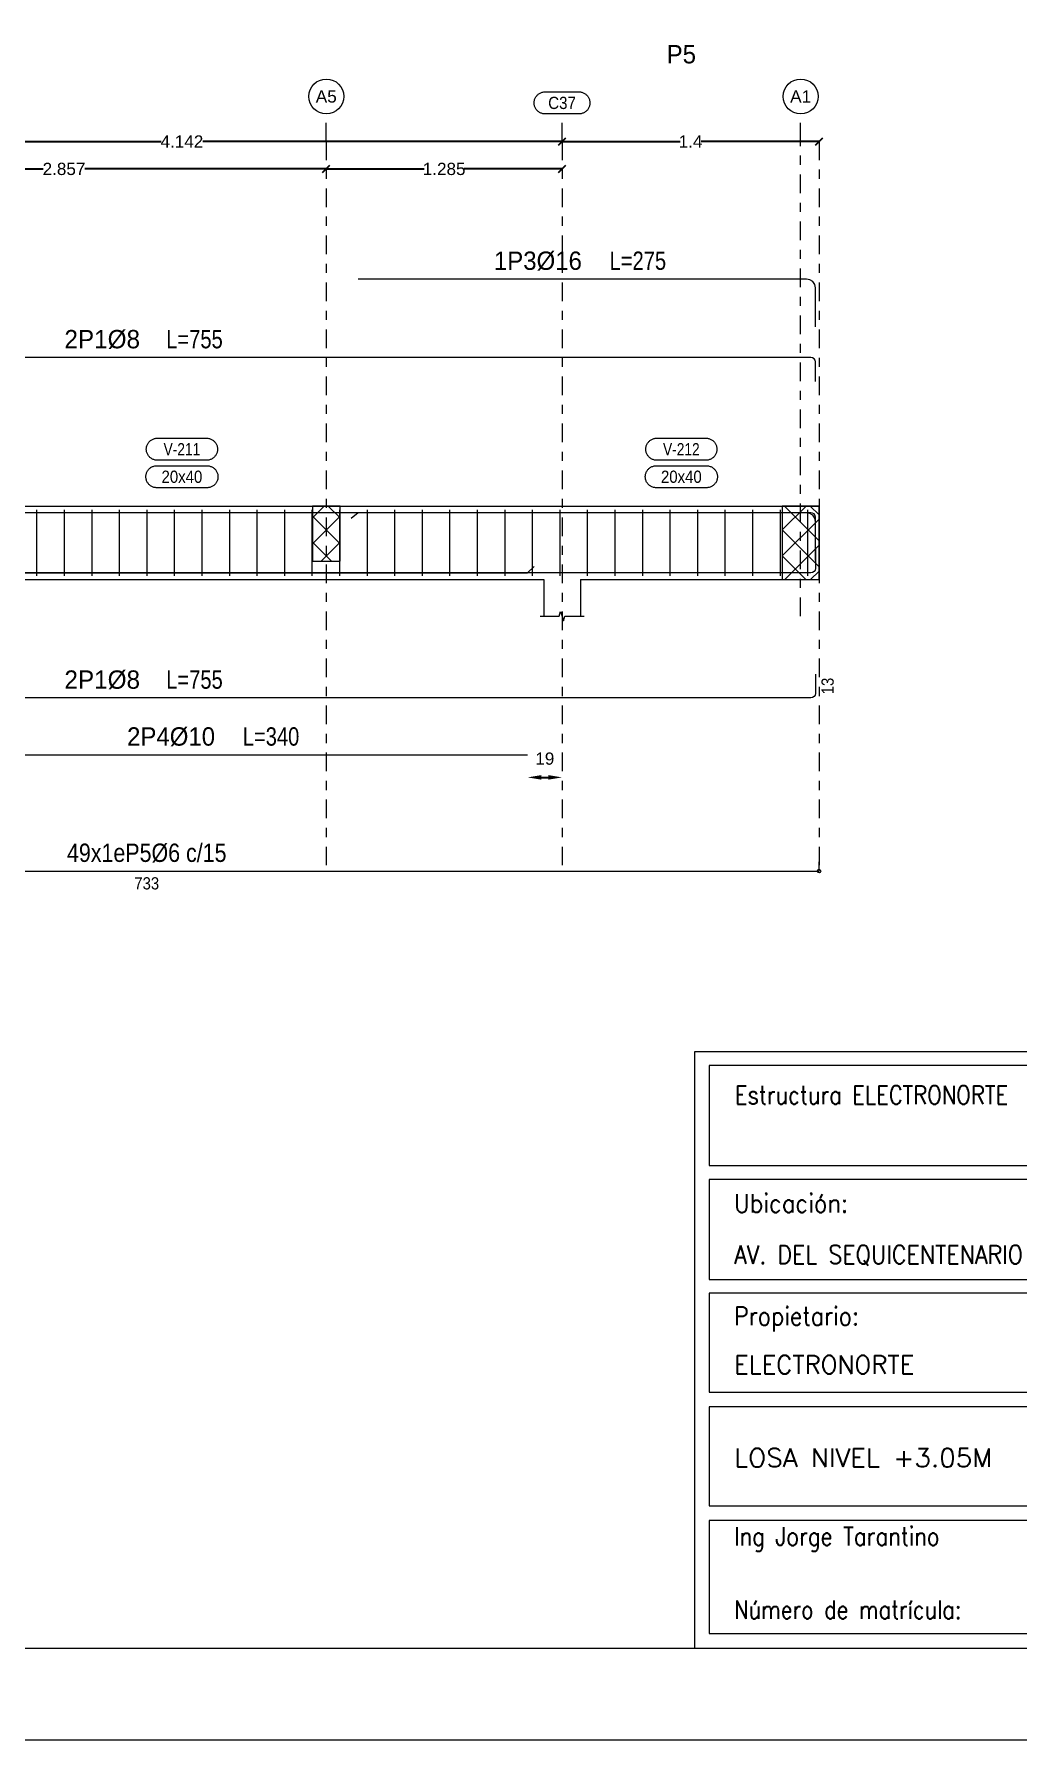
# Model space of a CAD drawing. Header units: millimetres. Extents: x 0 to 190, y -70 to 53.
# Drawn here: x 99.34 to 110.06, y -21.04 to -2.44 of the extents above; entities that cross this region are included whole.
import ezdxf
from ezdxf.enums import TextEntityAlignment as Align

# ---------------------------------------------------------------- set-up
doc = ezdxf.new("R2010")
doc.units = ezdxf.units.MM
doc.linetypes.add('CYPE_RAYAPUNTO', pattern=[0.4125, 0.2025, -0.105, 0, -0.105])
for name, color, linetype, lineweight in [('ALZ_ARM_LONG_ARM_TEXTOS', 3, 'Continuous', 9), ('ALZ_ARM_LONG_TXT_LONG', 3, 'Continuous', 9), ('ALZ_ARM_TRANS_TXT_EST', 3, 'Continuous', 9), ('ALZ_CONT_NUDOS', 122, 'Continuous', 9), ('ALZ_CONT_VIG_HORMIGON', 2, 'Continuous', 9), ('ALZ_COT_COT_ANCLAJES', 3, 'Continuous', 0), ('ALZ_COT_COT_ARM', 3, 'Continuous', 0), ('ALZ_COT_COT_EST', 3, 'Continuous', 0), ('ALZ_COT_COT_LIN_APOYOS', 2, 'CYPE_RAYAPUNTO', 0), ('ALZ_COT_LONGITUD_PROYECTADA', 122, 'Continuous', 0), ('ALZ_COT_TEXTOS_ESTRIBOS', 122, 'Continuous', 0), ('ALZ_REF_COT_LIN_AUX_COTA', 2, 'CYPE_RAYAPUNTO', 9), ('ALZ_REF_REF_NOMBRE', 3, 'Continuous', 9), ('ALZ_REF_REF_REFERENCIA', 3, 'Continuous', 9), ('ALZ_REF_TEXTO_REF_NOMBRE', 3, 'Continuous', 9), ('ALZ_REF_TEXTO_REF_REFERENCIA', 3, 'Continuous', 9), ('ARM_LONGITUDINAL_Ø10', 103, 'Continuous', 9), ('ARM_LONGITUDINAL_Ø16', 212, 'Continuous', 9), ('ARM_LONGITUDINAL_Ø8', 32, 'Continuous', 9), ('ARM_TRANSVERSAL_Ø6', 151, 'Continuous', 9), ('CYPE', 7, 'Continuous', 0), ('RECUAD_LIMITES', 2, 'Continuous', 0), ('RECUAD_MARCO', 1, 'Continuous', 20), ('SEC_REF_TXT_POSICIONES_ARM_ESTRIBOS', 1, 'Continuous', 9)]:
    doc.layers.add(name, color=color, linetype=linetype, lineweight=lineweight)
doc.styles.add('CYPETXT', font='romans__.ttf', dxfattribs={"height": 0.2})
doc.styles.add('CYPETXT_0.2_romans', font='arial.ttf', dxfattribs={"height": 0.133333})
doc.styles.add('CYPETXT_romans', font='arial.ttf', dxfattribs={"height": 0.2})
doc.dimstyles.new('cype_arrow', dxfattribs={"dimtxt": 0.18, "dimasz": 0.15, "dimexe": 0.05, "dimexo": 0.05, "dimgap": 0, "dimtad": 0, "dimdec": 4, "dimzin": 0, "dimdsep": 46, "dimtxsty": 'CYPETXT_0.2_romans', "dimcen": 0.09, "dimadec": 0, "dimazin": 0, "dimtfac": 1, "dimtdec": 4, "dimtofl": 0, "dimtmove": 2, "dimatfit": 3, "dimfxl": 1, "dimtolj": 1, "dimtzin": 0, "dimarcsym": 0})
doc.dimstyles.new('cype_oblique', dxfattribs={"dimtxt": 0.18, "dimasz": 0.18, "dimexe": 0.05, "dimexo": 0.05, "dimgap": 0, "dimtad": 0, "dimdec": 4, "dimzin": 0, "dimdsep": 46, "dimtxsty": 'CYPETXT_0.2_romans', "dimblk": 'OBLIQUE', "dimtsz": 0.04, "dimcen": 0.09, "dimadec": 0, "dimazin": 0, "dimtfac": 1, "dimtdec": 4, "dimtofl": 0, "dimtmove": 2, "dimatfit": 3, "dimfxl": 1, "dimtolj": 1, "dimtzin": 0, "dimarcsym": 0})

# ---------------------------------------------------------------- blocks, each defined once
blk = doc.blocks.new('*D455')
at = {"layer": 'ALZ_COT_LONGITUD_PROYECTADA', "color": 0, "lineweight": -2, "transparency": 16777216}
for p, q in [((96.767, -3.953), (96.847, -3.873)), ((102.482, -3.953), (102.562, -3.873)), ((96.807, -3.913), (99.438, -3.913)), ((102.522, -3.913), (99.89, -3.913))]:
    blk.add_line(p, q, dxfattribs=at)
at = {"layer": 'Defpoints', "color": 0, "transparency": 16777216}
for p in [(96.807, -3.913), (96.807, -3.913), (102.522, -3.913)]:
    blk.add_point(p, dxfattribs=at)
at = {"layer": 'ALZ_COT_LONGITUD_PROYECTADA', "color": 0, "transparency": 16777216, "insert": (99.664, -3.913), "char_height": 0.1333, "attachment_point": 5, "style": 'CYPETXT_0.2_romans'}
blk.add_mtext('\\A1;2.857', dxfattribs=at)
blk = doc.blocks.new('_OBLIQUE')
at = {"color": 0, "linetype": 'ByBlock', "lineweight": -2}
blk.add_line((-0.5, -0.5), (0.5, 0.5), dxfattribs=at)
blk = doc.blocks.new('*D456')
at = {"layer": 'ALZ_COT_LONGITUD_PROYECTADA', "color": 0, "lineweight": -2, "transparency": 16777216}
for p, q in [((102.482, -3.953), (102.562, -3.873)), ((105.051, -3.953), (105.131, -3.873)), ((102.522, -3.913), (103.587, -3.913)), ((105.091, -3.913), (104.025, -3.913))]:
    blk.add_line(p, q, dxfattribs=at)
at = {"layer": 'Defpoints', "color": 0, "transparency": 16777216}
for p in [(102.522, -3.913), (102.522, -3.913), (105.091, -3.913)]:
    blk.add_point(p, dxfattribs=at)
at = {"layer": 'ALZ_COT_LONGITUD_PROYECTADA', "color": 0, "transparency": 16777216, "insert": (103.806, -3.913), "char_height": 0.1333, "attachment_point": 5, "style": 'CYPETXT_0.2_romans'}
blk.add_mtext('\\A1;1.285', dxfattribs=at)
blk = doc.blocks.new('*D458')
at = {"layer": 'ALZ_COT_LONGITUD_PROYECTADA', "color": 0, "lineweight": -2, "transparency": 16777216}
for p, q in [((96.767, -3.653), (96.847, -3.573)), ((96.807, -3.613), (100.722, -3.613)), ((105.091, -3.613), (101.176, -3.613)), ((105.051, -3.653), (105.131, -3.573))]:
    blk.add_line(p, q, dxfattribs=at)
at = {"layer": 'Defpoints', "color": 0, "transparency": 16777216}
for p in [(96.807, -3.613), (96.807, -3.613), (105.091, -3.613)]:
    blk.add_point(p, dxfattribs=at)
at = {"layer": 'ALZ_COT_LONGITUD_PROYECTADA', "color": 0, "transparency": 16777216, "insert": (100.949, -3.613), "char_height": 0.1333, "attachment_point": 5, "style": 'CYPETXT_0.2_romans'}
blk.add_mtext('\\A1;4.142', dxfattribs=at)
blk = doc.blocks.new('*D459')
at = {"layer": 'ALZ_COT_LONGITUD_PROYECTADA', "color": 0, "lineweight": -2, "transparency": 16777216}
for p, q in [((105.051, -3.653), (105.131, -3.573)), ((105.091, -3.613), (106.376, -3.613)), ((107.891, -3.613), (106.606, -3.613)), ((107.851, -3.653), (107.931, -3.573))]:
    blk.add_line(p, q, dxfattribs=at)
at = {"layer": 'Defpoints', "color": 0, "transparency": 16777216}
for p in [(105.091, -3.613), (105.091, -3.613), (107.891, -3.613)]:
    blk.add_point(p, dxfattribs=at)
at = {"layer": 'ALZ_COT_LONGITUD_PROYECTADA', "color": 0, "transparency": 16777216, "insert": (106.491, -3.613), "char_height": 0.1333, "attachment_point": 5, "style": 'CYPETXT_0.2_romans'}
blk.add_mtext('\\A1;1.4', dxfattribs=at)
blk = doc.blocks.new('*D272')
at = {"layer": 'ALZ_COT_COT_ARM', "color": 0, "lineweight": -2, "transparency": 16777216}
blk.add_line((104.866, -10.545), (104.941, -10.545), dxfattribs=at)
at = {"layer": 'ALZ_COT_COT_ARM', "color": 0, "transparency": 16777216}
for points in [[(104.866, -10.52), (104.866, -10.57), (104.716, -10.545)], [(104.941, -10.52), (104.941, -10.57), (105.091, -10.545)]]:
    blk.add_solid(points, dxfattribs=at)
at = {"layer": 'Defpoints', "color": 0, "transparency": 16777216}
for p in [(104.716, -10.545), (105.091, -10.545), (105.091, -10.545)]:
    blk.add_point(p, dxfattribs=at)
at = {"layer": 'ALZ_COT_COT_ARM', "color": 0, "transparency": 16777216, "insert": (104.903, -10.341), "char_height": 0.1333, "attachment_point": 5, "style": 'CYPETXT_0.2_romans'}
blk.add_mtext('\\A1;19', dxfattribs=at)

msp = doc.modelspace()

# ---------------------------------------------------------------- linework, layer by layer
at = {"layer": 'ALZ_CONT_NUDOS', "lineweight": 0}
for p, q in [((102.37155, -7.71516), (102.49901, -7.5877)), ((102.67155, -7.71516), (102.54409, -7.5877)), ((107.49068, -7.848), (107.75099, -7.5877)), ((107.89068, -7.96516), (107.51322, -7.5877)), ((107.89068, -7.68231), (107.79606, -7.5877)), ((102.37155, -7.998), (102.67155, -7.698)), ((102.67155, -7.998), (102.37155, -7.698)), ((107.49068, -8.13084), (107.89068, -7.73084)), ((102.5784, -8.1877), (102.37155, -7.98084)), ((102.46469, -8.1877), (102.67155, -7.98084)), ((107.89068, -8.248), (107.49068, -7.848)), ((107.74754, -8.3877), (107.49068, -8.13084)), ((107.51667, -8.3877), (107.89068, -8.01368)), ((107.79951, -8.3877), (107.89068, -8.29653))]:
    msp.add_line(p, q, dxfattribs=at)
at = {"layer": 'ALZ_CONT_NUDOS'}
for p, q in [((107.89068, -7.5877), (107.89068, -8.3877)), ((104.89068, -8.3877), (104.89068, -8.7877)), ((105.29068, -8.3877), (105.29068, -8.7877))]:
    msp.add_line(p, q, dxfattribs=at)
at = {"layer": 'ALZ_CONT_NUDOS', "lineweight": 0}
for points in [[(102.37155, -7.5877), (102.37155, -8.1877), (102.67155, -8.1877), (102.67155, -7.5877), (102.37155, -7.5877)], [(107.49068, -7.5877), (107.49068, -8.3877), (107.89068, -8.3877), (107.89068, -7.5877), (107.49068, -7.5877)]]:
    msp.add_lwpolyline(points, close=True, dxfattribs=at)
at = {"layer": 'ALZ_CONT_NUDOS'}
for points in [[(104.89068, -7.5877), (105.29068, -7.5877)], [(107.49068, -7.5877), (107.89068, -7.5877)], [(107.49068, -8.3877), (107.89068, -8.3877)], [(104.85068, -8.7877), (105.06068, -8.7877), (105.07568, -8.7377), (105.10568, -8.8377), (105.12068, -8.7877), (105.33068, -8.7877)]]:
    msp.add_lwpolyline(points, dxfattribs=at)
at = {"layer": 'ALZ_CONT_VIG_HORMIGON'}
for p, q in [((97.00701, -7.5877), (102.52155, -7.5877)), ((102.52155, -7.5877), (104.89068, -7.5877)), ((105.29068, -7.5877), (107.49068, -7.5877)), ((97.00701, -8.3877), (102.52155, -8.3877)), ((102.52155, -8.3877), (104.89068, -8.3877)), ((105.29068, -8.3877), (107.49068, -8.3877))]:
    msp.add_line(p, q, dxfattribs=at)
at = {"layer": 'ALZ_COT_COT_EST'}
msp.add_lwpolyline([(93.24054, -11.56646), (107.89068, -11.56646), (107.89068, -11.46646)], dxfattribs=at)
msp.add_circle((107.89068, -11.56646), 0.02, dxfattribs=at)
at = {"layer": 'ALZ_COT_COT_LIN_APOYOS'}
for p, q in [((102.52155, -3.61271), (102.52155, -11.56646)), ((105.09068, -3.61271), (105.09068, -11.56646)), ((105.09068, -3.61271), (105.09068, -11.56646)), ((107.89068, -3.61271), (107.89068, -11.56646))]:
    msp.add_line(p, q, dxfattribs=at)
at = {"layer": 'ALZ_REF_COT_LIN_AUX_COTA'}
for p, q in [((102.52155, -3.61271), (102.52155, -3.31271)), ((105.09068, -3.61271), (105.09068, -3.31271)), ((107.69068, -3.61271), (107.69068, -3.31271)), ((107.69068, -8.7877), (107.69068, -3.61271))]:
    msp.add_line(p, q, dxfattribs=at)
at = {"layer": 'ALZ_REF_REF_NOMBRE'}
for points in [[(101.21684, -6.8477), (101.22486, -6.84796), (101.23284, -6.84877), (101.24075, -6.8501), (101.24855, -6.85196), (101.25621, -6.85433), (101.26369, -6.85722), (101.27097, -6.86059), (101.278, -6.86445), (101.28476, -6.86876), (101.29121, -6.87352), (101.29734, -6.8787), (101.3031, -6.88427), (101.30848, -6.89022), (101.31345, -6.89651), (101.31799, -6.90313), (101.32208, -6.91003), (101.32569, -6.91718), (101.32883, -6.92457), (101.33146, -6.93214), (101.33357, -6.93988), (101.33517, -6.94774), (101.33624, -6.95568), (101.33678, -6.96369), (101.33678, -6.97171), (101.33624, -6.97971), (101.33517, -6.98765), (101.33357, -6.99551), (101.33146, -7.00325), (101.32883, -7.01082), (101.32569, -7.01821), (101.32208, -7.02537), (101.31799, -7.03227), (101.31345, -7.03888), (101.30848, -7.04517), (101.3031, -7.05112), (101.29734, -7.05669), (101.29121, -7.06187), (101.28476, -7.06663), (101.278, -7.07094), (101.27097, -7.0748), (101.26369, -7.07817), (101.25621, -7.08106), (101.24855, -7.08343), (101.24075, -7.08529), (101.23284, -7.08662), (101.22486, -7.08743), (101.21684, -7.0877), (100.68084, -7.0877), (100.67283, -7.08743), (100.66485, -7.08662), (100.65694, -7.08529), (100.64914, -7.08343), (100.64148, -7.08106), (100.634, -7.07817), (100.62672, -7.0748), (100.61969, -7.07094), (100.61293, -7.06663), (100.60647, -7.06187), (100.60035, -7.05669), (100.59458, -7.05112), (100.58921, -7.04517), (100.58424, -7.03888), (100.5797, -7.03227), (100.57561, -7.02537), (100.57199, -7.01821), (100.56886, -7.01082), (100.56623, -7.00325), (100.56411, -6.99551), (100.56252, -6.98765), (100.56145, -6.97971), (100.56091, -6.97171), (100.56091, -6.96369), (100.56145, -6.95568), (100.56252, -6.94774), (100.56411, -6.93988), (100.56623, -6.93214), (100.56886, -6.92457), (100.57199, -6.91718), (100.57561, -6.91003), (100.5797, -6.90313), (100.58424, -6.89651), (100.58921, -6.89022), (100.59458, -6.88427), (100.60035, -6.8787), (100.60647, -6.87352), (100.61293, -6.86876), (100.61969, -6.86445), (100.62672, -6.86059), (100.634, -6.85722), (100.64148, -6.85433), (100.64914, -6.85196), (100.65694, -6.8501), (100.66485, -6.84877), (100.67283, -6.84796), (100.68084, -6.8477), (101.21684, -6.8477)], [(106.65868, -6.8477), (106.6667, -6.84796), (106.67468, -6.84877), (106.68258, -6.8501), (106.69038, -6.85196), (106.69804, -6.85433), (106.70553, -6.85722), (106.7128, -6.86059), (106.71984, -6.86445), (106.7266, -6.86876), (106.73305, -6.87352), (106.73918, -6.8787), (106.74494, -6.88427), (106.75032, -6.89022), (106.75529, -6.89651), (106.75983, -6.90313), (106.76392, -6.91003), (106.76753, -6.91718), (106.77066, -6.92457), (106.77329, -6.93214), (106.77541, -6.93988), (106.77701, -6.94774), (106.77808, -6.95568), (106.77861, -6.96369), (106.77861, -6.97171), (106.77808, -6.97971), (106.77701, -6.98765), (106.77541, -6.99551), (106.77329, -7.00325), (106.77066, -7.01082), (106.76753, -7.01821), (106.76392, -7.02537), (106.75983, -7.03227), (106.75529, -7.03888), (106.75032, -7.04517), (106.74494, -7.05112), (106.73918, -7.05669), (106.73305, -7.06187), (106.7266, -7.06663), (106.71984, -7.07094), (106.7128, -7.0748), (106.70553, -7.07817), (106.69804, -7.08106), (106.69038, -7.08343), (106.68258, -7.08529), (106.67468, -7.08662), (106.6667, -7.08743), (106.65868, -7.0877), (106.12268, -7.0877), (106.11467, -7.08743), (106.10669, -7.08662), (106.09878, -7.08529), (106.09098, -7.08343), (106.08332, -7.08106), (106.07583, -7.07817), (106.06856, -7.0748), (106.06153, -7.07094), (106.05477, -7.06663), (106.04831, -7.06187), (106.04219, -7.05669), (106.03642, -7.05112), (106.03104, -7.04517), (106.02607, -7.03888), (106.02153, -7.03227), (106.01745, -7.02537), (106.01383, -7.01821), (106.0107, -7.01082), (106.00807, -7.00325), (106.00595, -6.99551), (106.00435, -6.98765), (106.00328, -6.97971), (106.00275, -6.97171), (106.00275, -6.96369), (106.00328, -6.95568), (106.00435, -6.94774), (106.00595, -6.93988), (106.00807, -6.93214), (106.0107, -6.92457), (106.01383, -6.91718), (106.01745, -6.91003), (106.02153, -6.90313), (106.02607, -6.89651), (106.03104, -6.89022), (106.03642, -6.88427), (106.04219, -6.8787), (106.04831, -6.87352), (106.05477, -6.86876), (106.06153, -6.86445), (106.06856, -6.86059), (106.07583, -6.85722), (106.08332, -6.85433), (106.09098, -6.85196), (106.09878, -6.8501), (106.10669, -6.84877), (106.11467, -6.84796), (106.12268, -6.8477), (106.65868, -6.8477)], [(101.22184, -7.1477), (101.22986, -7.14796), (101.23784, -7.14877), (101.24575, -7.1501), (101.25355, -7.15196), (101.26121, -7.15433), (101.26869, -7.15722), (101.27597, -7.16059), (101.283, -7.16445), (101.28976, -7.16876), (101.29621, -7.17352), (101.30234, -7.1787), (101.3081, -7.18427), (101.31348, -7.19022), (101.31845, -7.19651), (101.32299, -7.20313), (101.32708, -7.21003), (101.33069, -7.21718), (101.33383, -7.22457), (101.33646, -7.23214), (101.33857, -7.23988), (101.34017, -7.24774), (101.34124, -7.25568), (101.34178, -7.26369), (101.34178, -7.27171), (101.34124, -7.27971), (101.34017, -7.28765), (101.33857, -7.29551), (101.33646, -7.30325), (101.33383, -7.31082), (101.33069, -7.31821), (101.32708, -7.32537), (101.32299, -7.33227), (101.31845, -7.33888), (101.31348, -7.34517), (101.3081, -7.35112), (101.30234, -7.35669), (101.29621, -7.36187), (101.28976, -7.36663), (101.283, -7.37094), (101.27597, -7.3748), (101.26869, -7.37817), (101.26121, -7.38106), (101.25355, -7.38343), (101.24575, -7.38529), (101.23784, -7.38662), (101.22986, -7.38743), (101.22184, -7.3877), (100.67584, -7.3877), (100.66783, -7.38743), (100.65985, -7.38662), (100.65194, -7.38529), (100.64414, -7.38343), (100.63648, -7.38106), (100.629, -7.37817), (100.62172, -7.3748), (100.61469, -7.37094), (100.60793, -7.36663), (100.60147, -7.36187), (100.59535, -7.35669), (100.58958, -7.35112), (100.58421, -7.34517), (100.57924, -7.33888), (100.5747, -7.33227), (100.57061, -7.32537), (100.56699, -7.31821), (100.56386, -7.31082), (100.56123, -7.30325), (100.55911, -7.29551), (100.55752, -7.28765), (100.55645, -7.27971), (100.55591, -7.27171), (100.55591, -7.26369), (100.55645, -7.25568), (100.55752, -7.24774), (100.55911, -7.23988), (100.56123, -7.23214), (100.56386, -7.22457), (100.56699, -7.21718), (100.57061, -7.21003), (100.5747, -7.20313), (100.57924, -7.19651), (100.58421, -7.19022), (100.58958, -7.18427), (100.59535, -7.1787), (100.60147, -7.17352), (100.60793, -7.16876), (100.61469, -7.16445), (100.62172, -7.16059), (100.629, -7.15722), (100.63648, -7.15433), (100.64414, -7.15196), (100.65194, -7.1501), (100.65985, -7.14877), (100.66783, -7.14796), (100.67584, -7.1477), (101.22184, -7.1477)], [(106.66368, -7.1477), (106.6717, -7.14796), (106.67968, -7.14877), (106.68758, -7.1501), (106.69538, -7.15196), (106.70304, -7.15433), (106.71053, -7.15722), (106.7178, -7.16059), (106.72484, -7.16445), (106.7316, -7.16876), (106.73805, -7.17352), (106.74418, -7.1787), (106.74994, -7.18427), (106.75532, -7.19022), (106.76029, -7.19651), (106.76483, -7.20313), (106.76892, -7.21003), (106.77253, -7.21718), (106.77566, -7.22457), (106.77829, -7.23214), (106.78041, -7.23988), (106.78201, -7.24774), (106.78308, -7.25568), (106.78361, -7.26369), (106.78361, -7.27171), (106.78308, -7.27971), (106.78201, -7.28765), (106.78041, -7.29551), (106.77829, -7.30325), (106.77566, -7.31082), (106.77253, -7.31821), (106.76892, -7.32537), (106.76483, -7.33227), (106.76029, -7.33888), (106.75532, -7.34517), (106.74994, -7.35112), (106.74418, -7.35669), (106.73805, -7.36187), (106.7316, -7.36663), (106.72484, -7.37094), (106.7178, -7.3748), (106.71053, -7.37817), (106.70304, -7.38106), (106.69538, -7.38343), (106.68758, -7.38529), (106.67968, -7.38662), (106.6717, -7.38743), (106.66368, -7.3877), (106.11768, -7.3877), (106.10967, -7.38743), (106.10169, -7.38662), (106.09378, -7.38529), (106.08598, -7.38343), (106.07832, -7.38106), (106.07083, -7.37817), (106.06356, -7.3748), (106.05653, -7.37094), (106.04977, -7.36663), (106.04331, -7.36187), (106.03719, -7.35669), (106.03142, -7.35112), (106.02604, -7.34517), (106.02107, -7.33888), (106.01653, -7.33227), (106.01245, -7.32537), (106.00883, -7.31821), (106.0057, -7.31082), (106.00307, -7.30325), (106.00095, -7.29551), (105.99935, -7.28765), (105.99828, -7.27971), (105.99775, -7.27171), (105.99775, -7.26369), (105.99828, -7.25568), (105.99935, -7.24774), (106.00095, -7.23988), (106.00307, -7.23214), (106.0057, -7.22457), (106.00883, -7.21718), (106.01245, -7.21003), (106.01653, -7.20313), (106.02107, -7.19651), (106.02604, -7.19022), (106.03142, -7.18427), (106.03719, -7.1787), (106.04331, -7.17352), (106.04977, -7.16876), (106.05653, -7.16445), (106.06356, -7.16059), (106.07083, -7.15722), (106.07832, -7.15433), (106.08598, -7.15196), (106.09378, -7.1501), (106.10169, -7.14877), (106.10967, -7.14796), (106.11768, -7.1477), (106.66368, -7.1477)]]:
    msp.add_lwpolyline(points, close=True, dxfattribs=at)
at = {"layer": 'ALZ_REF_REF_REFERENCIA'}
msp.add_lwpolyline([(105.27468, -3.07271), (105.2827, -3.07298), (105.29068, -3.07378), (105.29858, -3.07511), (105.30638, -3.07697), (105.31404, -3.07935), (105.32153, -3.08223), (105.3288, -3.0856), (105.33584, -3.08946), (105.3426, -3.09377), (105.34905, -3.09853), (105.35518, -3.10371), (105.36094, -3.10928), (105.36632, -3.11523), (105.37129, -3.12153), (105.37583, -3.12814), (105.37992, -3.13504), (105.38353, -3.1422), (105.38666, -3.14958), (105.38929, -3.15715), (105.39141, -3.16489), (105.39301, -3.17275), (105.39408, -3.1807), (105.39461, -3.1887), (105.39461, -3.19672), (105.39408, -3.20472), (105.39301, -3.21267), (105.39141, -3.22053), (105.38929, -3.22826), (105.38666, -3.23584), (105.38353, -3.24322), (105.37992, -3.25038), (105.37583, -3.25728), (105.37129, -3.26389), (105.36632, -3.27018), (105.36094, -3.27613), (105.35518, -3.28171), (105.34905, -3.28688), (105.3426, -3.29164), (105.33584, -3.29596), (105.3288, -3.29981), (105.32153, -3.30319), (105.31404, -3.30607), (105.30638, -3.30844), (105.29858, -3.3103), (105.29068, -3.31164), (105.2827, -3.31244), (105.27468, -3.31271), (104.90668, -3.31271), (104.89867, -3.31244), (104.89069, -3.31164), (104.88278, -3.3103), (104.87498, -3.30844), (104.86732, -3.30607), (104.85983, -3.30319), (104.85256, -3.29981), (104.84553, -3.29596), (104.83877, -3.29164), (104.83231, -3.28688), (104.82619, -3.28171), (104.82042, -3.27613), (104.81504, -3.27018), (104.81007, -3.26389), (104.80553, -3.25728), (104.80145, -3.25038), (104.79783, -3.24322), (104.7947, -3.23584), (104.79207, -3.22826), (104.78995, -3.22053), (104.78835, -3.21267), (104.78728, -3.20472), (104.78675, -3.19672), (104.78675, -3.1887), (104.78728, -3.1807), (104.78835, -3.17275), (104.78995, -3.16489), (104.79207, -3.15715), (104.7947, -3.14958), (104.79783, -3.1422), (104.80145, -3.13504), (104.80553, -3.12814), (104.81007, -3.12153), (104.81504, -3.11523), (104.82042, -3.10928), (104.82619, -3.10371), (104.83231, -3.09853), (104.83877, -3.09377), (104.84553, -3.08946), (104.85256, -3.0856), (104.85983, -3.08223), (104.86732, -3.07935), (104.87498, -3.07697), (104.88278, -3.07511), (104.89069, -3.07378), (104.89867, -3.07298), (104.90668, -3.07271), (105.27468, -3.07271)], close=True, dxfattribs=at)
for centre in [(102.52155, -3.12248), (107.69068, -3.12248)]:
    msp.add_circle(centre, 0.19023, dxfattribs=at)
at = {"layer": 'ARM_LONGITUDINAL_Ø10'}
msp.add_line((104.71565, -8.3157), (104.78636, -8.24498), dxfattribs=at)
for points in [[(97.91565, -8.3157), (104.71565, -8.3157)], [(97.91565, -10.29884), (104.71565, -10.29884)]]:
    msp.add_lwpolyline(points, dxfattribs=at)
at = {"layer": 'ARM_LONGITUDINAL_Ø16'}
msp.add_line((102.87068, -7.6597), (102.79301, -7.72268), dxfattribs=at)
for points in [[(107.85068, -5.63271), (107.85068, -5.20871), (107.84337, -5.17197), (107.82256, -5.14083), (107.79142, -5.12001), (107.75468, -5.11271), (102.87068, -5.11271)], [(107.85068, -8.1797), (107.85068, -7.7557), (107.84337, -7.71896), (107.82256, -7.68781), (107.79142, -7.667), (107.75468, -7.6597), (102.87068, -7.6597)]]:
    msp.add_lwpolyline(points, dxfattribs=at)
at = {"layer": 'ARM_LONGITUDINAL_Ø8'}
for points in [[(107.85068, -6.2277), (107.85068, -6.0157), (107.84703, -5.99733), (107.83662, -5.98175), (107.82105, -5.97135), (107.80268, -5.9677), (93.32854, -5.9677), (93.31017, -5.97135), (93.2946, -5.98175), (93.2842, -5.99733), (93.28054, -6.0157), (93.28054, -6.2277)], [(107.85068, -7.9197), (107.85068, -7.7077), (107.84703, -7.68933), (107.83662, -7.67375), (107.82105, -7.66335), (107.80268, -7.6597), (93.32854, -7.6597), (93.31017, -7.66335), (93.2946, -7.67375), (93.2842, -7.68933), (93.28054, -7.7077), (93.28054, -7.9197)], [(107.85068, -8.0557), (107.85068, -8.2677), (107.84703, -8.28606), (107.83662, -8.30164), (107.82105, -8.31204), (107.80268, -8.3157), (93.32854, -8.3157), (93.31017, -8.31204), (93.2946, -8.30164), (93.2842, -8.28606), (93.28054, -8.2677), (93.28054, -8.0557)], [(107.85068, -9.41884), (107.85068, -9.63084), (107.84703, -9.64921), (107.83662, -9.66478), (107.82105, -9.67518), (107.80268, -9.67884), (93.32854, -9.67884), (93.31017, -9.67518), (93.2946, -9.66478), (93.2842, -9.64921), (93.28054, -9.63084), (93.28054, -9.41884)]]:
    msp.add_lwpolyline(points, dxfattribs=at)
at = {"layer": 'ARM_TRANSVERSAL_Ø6'}
for p, q in [((99.36561, -7.6277), (99.36561, -8.3477)), ((99.66561, -7.6277), (99.66561, -8.3477)), ((99.96561, -7.6277), (99.96561, -8.3477)), ((100.26561, -7.6277), (100.26561, -8.3477)), ((100.56561, -7.6277), (100.56561, -8.3477)), ((100.86561, -7.6277), (100.86561, -8.3477)), ((101.16561, -7.6277), (101.16561, -8.3477)), ((101.46561, -7.6277), (101.46561, -8.3477)), ((101.76561, -7.6277), (101.76561, -8.3477)), ((102.06561, -7.6277), (102.06561, -8.3477)), ((102.36561, -7.6277), (102.36561, -8.3477)), ((102.66561, -7.6277), (102.66561, -8.3477)), ((102.96561, -7.6277), (102.96561, -8.3477)), ((103.26561, -7.6277), (103.26561, -8.3477)), ((103.56561, -7.6277), (103.56561, -8.3477)), ((103.86561, -7.6277), (103.86561, -8.3477)), ((104.16561, -7.6277), (104.16561, -8.3477)), ((104.46561, -7.6277), (104.46561, -8.3477)), ((104.76561, -7.6277), (104.76561, -8.3477)), ((105.06561, -7.6277), (105.06561, -8.3477)), ((105.36561, -7.6277), (105.36561, -8.3477)), ((105.66561, -7.6277), (105.66561, -8.3477)), ((105.96561, -7.6277), (105.96561, -8.3477)), ((106.26561, -7.6277), (106.26561, -8.3477)), ((106.56561, -7.6277), (106.56561, -8.3477)), ((106.86561, -7.6277), (106.86561, -8.3477)), ((107.16561, -7.6277), (107.16561, -8.3477)), ((107.46561, -7.6277), (107.46561, -8.3477)), ((107.76561, -7.6277), (107.76561, -8.3477))]:
    msp.add_line(p, q, dxfattribs=at)
at = {"layer": 'CYPE', "color": 1}
for points in [[(106.53523, -20.03657), (124.03523, -20.03657), (124.03523, -13.53657), (106.53523, -13.53657), (106.53523, -20.03657)], [(106.69523, -14.77657), (119.95523, -14.77657), (119.95523, -13.68657), (106.69523, -13.68657), (106.69523, -14.77657)], [(106.69523, -16.01657), (119.95523, -16.01657), (119.95523, -14.92657), (106.69523, -14.92657), (106.69523, -16.01657)], [(106.69523, -17.24657), (119.95523, -17.24657), (119.95523, -16.16657), (106.69523, -16.16657), (106.69523, -17.24657)], [(106.69523, -18.48657), (117.33523, -18.48657), (117.33523, -17.40657), (106.69523, -17.40657), (106.69523, -18.48657)], [(106.69523, -19.87657), (117.33523, -19.87657), (117.33523, -18.64657), (106.69523, -18.64657), (106.69523, -19.87657)]]:
    msp.add_lwpolyline(points, close=True, dxfattribs=at)
at = {"layer": 'RECUAD_LIMITES'}
msp.add_lwpolyline([(65.63523, -21.03657), (125.03523, -21.03657), (125.03523, 20.96343), (65.63523, 20.96343), (65.63523, -21.03657)], close=True, dxfattribs=at)
at = {"layer": 'RECUAD_MARCO'}
msp.add_lwpolyline([(68.13523, -20.03657), (124.03523, -20.03657), (124.03523, 19.96343), (68.13523, 19.96343), (68.13523, -20.03657)], close=True, dxfattribs=at)

# ---------------------------------------------------------------- texts
at = {"layer": 'ALZ_ARM_LONG_ARM_TEXTOS', "style": 'CYPETXT_romans'}
for s, width, p in [('1P3%%c16', 0.935124, (104.82768, -5.01271)), ('2P1%%c8', 0.947337, (100.08061, -5.8677)), ('2P1%%c8', 0.947337, (100.08061, -9.57884)), ('2P4%%c10', 0.935124, (100.83065, -10.19884))]:
    msp.add_text(s, height=0.2, dxfattribs=dict(at, width=width)).set_placement(p, align=Align.CENTER)
at = {"layer": 'ALZ_ARM_LONG_TXT_LONG', "style": 'CYPETXT_romans', "width": 0.785606}
for s, p in [(' L=275', (105.88618, -5.01271)), (' L=755', (101.05511, -5.8677)), (' L=755', (101.05511, -9.57884)), (' L=340', (101.88915, -10.19884))]:
    msp.add_text(s, height=0.2, dxfattribs=at).set_placement(p, align=Align.CENTER)
at = {"layer": 'ALZ_ARM_TRANS_TXT_EST', "style": 'CYPETXT_romans', "width": 0.835132}
msp.add_text('49x1eP5%%c6 c/15', height=0.2, dxfattribs=at).set_placement((100.56561, -11.46646), align=Align.CENTER)
at = {"layer": 'ALZ_COT_COT_ANCLAJES', "style": 'CYPETXT_romans', "width": 0.872274}
msp.add_text('13', height=0.133333, rotation=90, dxfattribs=at).set_placement((107.91735, -9.54884), align=Align.TOP_CENTER)
at = {"layer": 'ALZ_COT_TEXTOS_ESTRIBOS', "style": 'CYPETXT_romans', "width": 0.872274}
msp.add_text('733', height=0.133333, dxfattribs=at).set_placement((100.56561, -11.63313), align=Align.TOP_CENTER)
at = {"layer": 'ALZ_REF_TEXTO_REF_NOMBRE', "style": 'CYPETXT_romans'}
for s, width, p in [('V-211', 0.803518, (100.94884, -6.9677)), ('V-212', 0.803518, (106.39068, -6.9677)), ('20x40', 0.876123, (100.94884, -7.2677)), ('20x40', 0.876123, (106.39068, -7.2677))]:
    msp.add_text(s, height=0.133333, dxfattribs=dict(at, width=width)).set_placement(p, align=Align.MIDDLE_CENTER)
at = {"layer": 'ALZ_REF_TEXTO_REF_REFERENCIA', "style": 'CYPETXT_romans'}
for s, width, p in [('A5', 1.007096, (102.52155, -3.12248)), ('C37', 0.8832, (105.09068, -3.19271)), ('A1', 1.007096, (107.69068, -3.12248))]:
    msp.add_text(s, height=0.133333, dxfattribs=dict(at, width=width)).set_placement(p, align=Align.MIDDLE_CENTER)
at = {"layer": 'CYPE', "color": 5, "style": 'CYPETXT'}
for s, width, p in [('Estructura ELECTRONORTE', 0.842437, (106.97523, -14.10657)), ('AV. DEL SEQUICENTENARIO Y COLOMBRES', 0.887423, (106.96523, -15.84657)), ('ELECTRONORTE', 0.974409, (106.96523, -17.04657)), ('LOSA NIVEL +3.05M', 1.047361, (106.96523, -18.06095)), ('Ing Jorge Tarantino', 0.851105, (106.96523, -18.91657))]:
    msp.add_text(s, height=0.2, dxfattribs=dict(at, width=width)).set_placement(p)
at = {"layer": 'CYPE', "color": 4, "style": 'CYPETXT'}
for s, width, p in [('Ubicación:', 0.90604, (106.96523, -15.28657)), ('Propietario:', 0.885908, (106.96523, -16.51657)), ('Número de matrícula:', 0.83516, (106.96523, -19.71657))]:
    msp.add_text(s, height=0.2, dxfattribs=dict(at, width=width)).set_placement(p)
at = {"layer": 'SEC_REF_TXT_POSICIONES_ARM_ESTRIBOS', "style": 'CYPETXT_romans', "width": 0.935124}
msp.add_text('P5', height=0.2, dxfattribs=at).set_placement((106.39068, -2.66226), align=Align.MIDDLE_CENTER)

# ---------------------------------------------------------------- dimensions: what is measured, and where the dimension line sits
at = {"layer": 'ALZ_COT_COT_ARM'}
dim = msp.add_aligned_dim(p1=(104.71565, -10.54484), p2=(105.09068, -10.54484), distance=0, text='19', dimstyle='cype_arrow', override={"dimexe": 0, "dimexo": 0}, dxfattribs=at)
dim.commit()
dim.dimension.update_dxf_attribs({"geometry": '*D272', "text_midpoint": (104.90317, -10.34061)})
at = {"layer": 'ALZ_COT_LONGITUD_PROYECTADA'}
for p1, p2, text, picture, middle in [((105.09068, -3.61271), (96.80701, -3.61271), '4.142', '*D458', (100.94884, -3.61271)), ((107.89068, -3.61271), (105.09068, -3.61271), '1.4', '*D459', (106.49068, -3.61271)), ((102.52155, -3.91271), (96.80701, -3.91271), '2.857', '*D455', (99.66428, -3.91271)), ((105.09068, -3.91271), (102.52155, -3.91271), '1.285', '*D456', (103.80612, -3.91271))]:
    dim = msp.add_aligned_dim(p1=p1, p2=p2, distance=0, text=text, dimstyle='cype_oblique', override={"dimexe": 0, "dimexo": 0}, dxfattribs=at)
    dim.commit()
    dim.dimension.update_dxf_attribs({"geometry": picture, "text_midpoint": middle})

doc.saveas('drawing.dxf')
